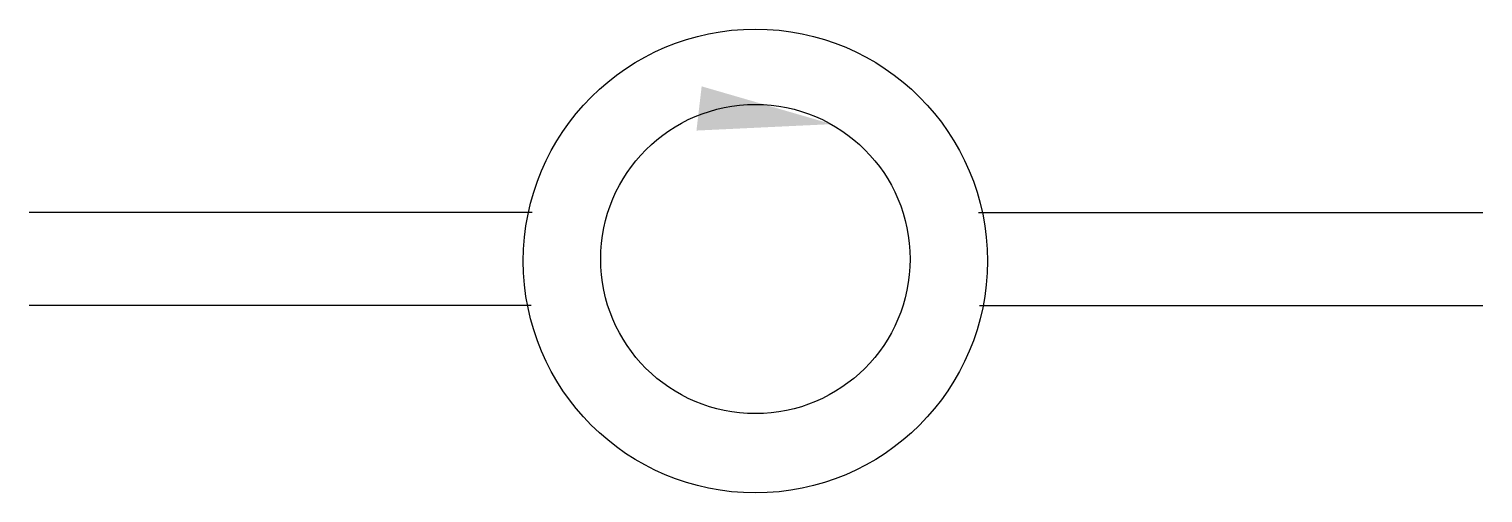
# Model space of a CAD drawing. Extents: x 389.8 to 413.3, y 12.3 to 19.8.
import ezdxf

# ---------------------------------------------------------------- set-up
doc = ezdxf.new("R2010")
doc.units = 0
doc.header["$LTSCALE"] = 5
doc.header["$MEASUREMENT"] = 0
doc.layers.add('11', color=1, linetype='CONTINUOUS')
doc.layers.add('12', color=2, linetype='CONTINUOUS')

msp = doc.modelspace()

# ---------------------------------------------------------------- linework, layer by layer
at = {"layer": '11'}
for p, q in [((397.961, 16.851), (389.83, 16.851)), ((405.171, 16.851), (413.322, 16.851)), ((397.943, 15.351), (389.83, 15.351)), ((405.189, 15.351), (413.322, 15.351))]:
    msp.add_line(p, q, dxfattribs=at)
for centre, radius in [((401.566, 16.069), 3.75), ((401.566, 16.101), 2.5)]:
    msp.add_circle(centre, radius, dxfattribs=at)
at = {"layer": '12'}
msp.add_solid([(400.698, 18.893), (400.614, 18.178), (402.801, 18.282)], dxfattribs=at)

doc.saveas('drawing.dxf')
